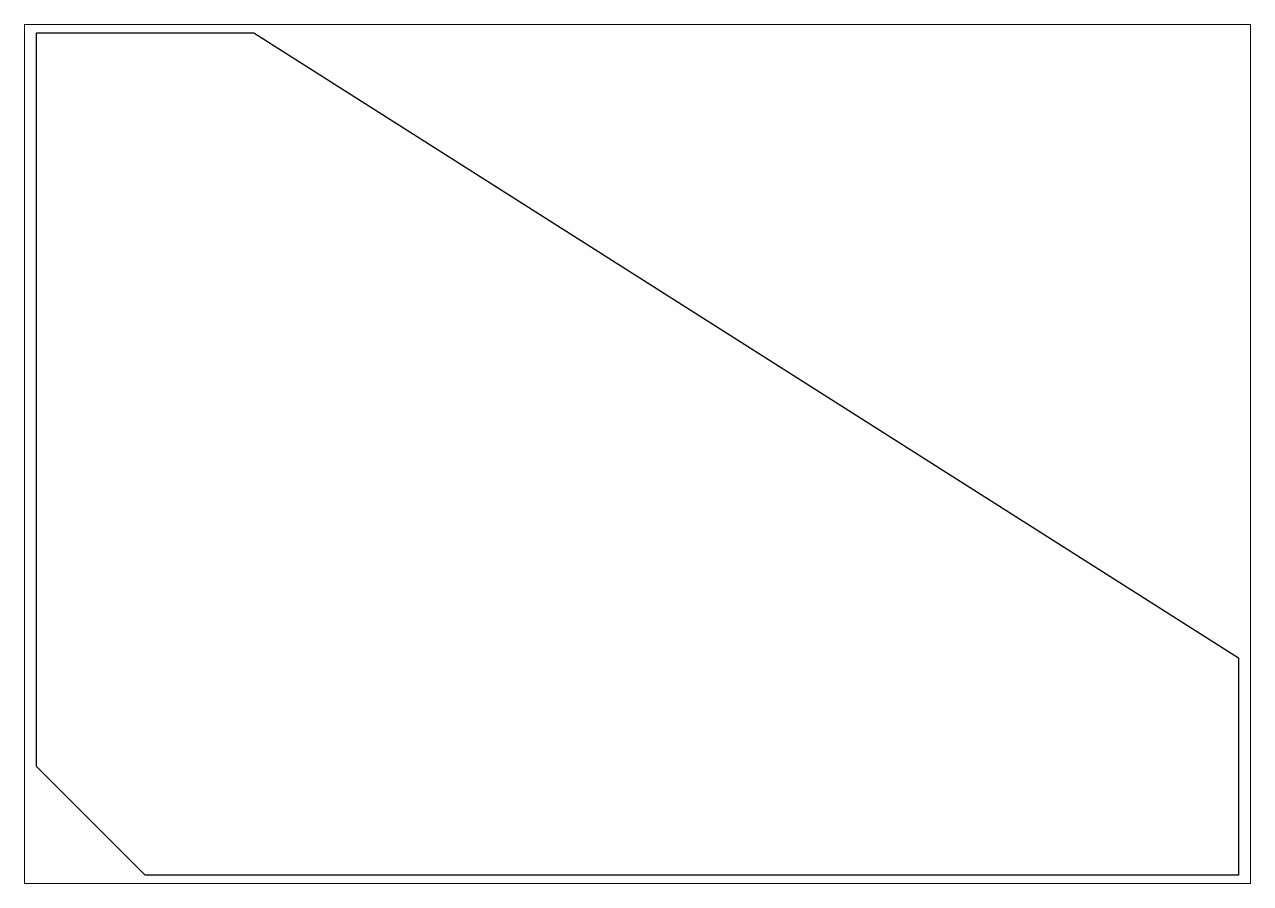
# Paper-space layout 'Layout1' of a CAD drawing. Header units: millimetres. Extents: x 0 to 257, y 7 to 188.
# The model-space entities are those that its viewports show. They can reach past a viewport. Long polylines and large blocks are cut down to what shows.
import ezdxf

# ---------------------------------------------------------------- set-up
doc = ezdxf.new("R2010")
doc.units = ezdxf.units.MM
doc.header["$LTSCALE"] = 25
doc.layers.add('3_Pezzi', color=7, linetype='Continuous')

msp = doc.modelspace()

# ---------------------------------------------------------------- linework, layer by layer
at = {"layer": '3_Pezzi', "color": 3, "linetype": 'Continuous'}
for p, q in [((0, -14.377), (0, 19.377)), ((0, 19.377), (10, 19.377)), ((10, 19.377), (55.323, -9.377)), ((55.323, -9.377), (55.323, -19.377)), ((5, -19.377), (0, -14.377)), ((55.323, -19.377), (5, -19.377))]:
    msp.add_line(p, q, dxfattribs=at)

psp = doc.layouts.get("Layout1")

# ---------------------------------------------------------------- viewports
at = {"layer": '0'}
psp.add_viewport(center=(128.5, 97.5), size=(257, 180.0303), view_center_point=(27.662, 0), view_height=39.52953, dxfattribs=at)

doc.saveas('drawing.dxf')
